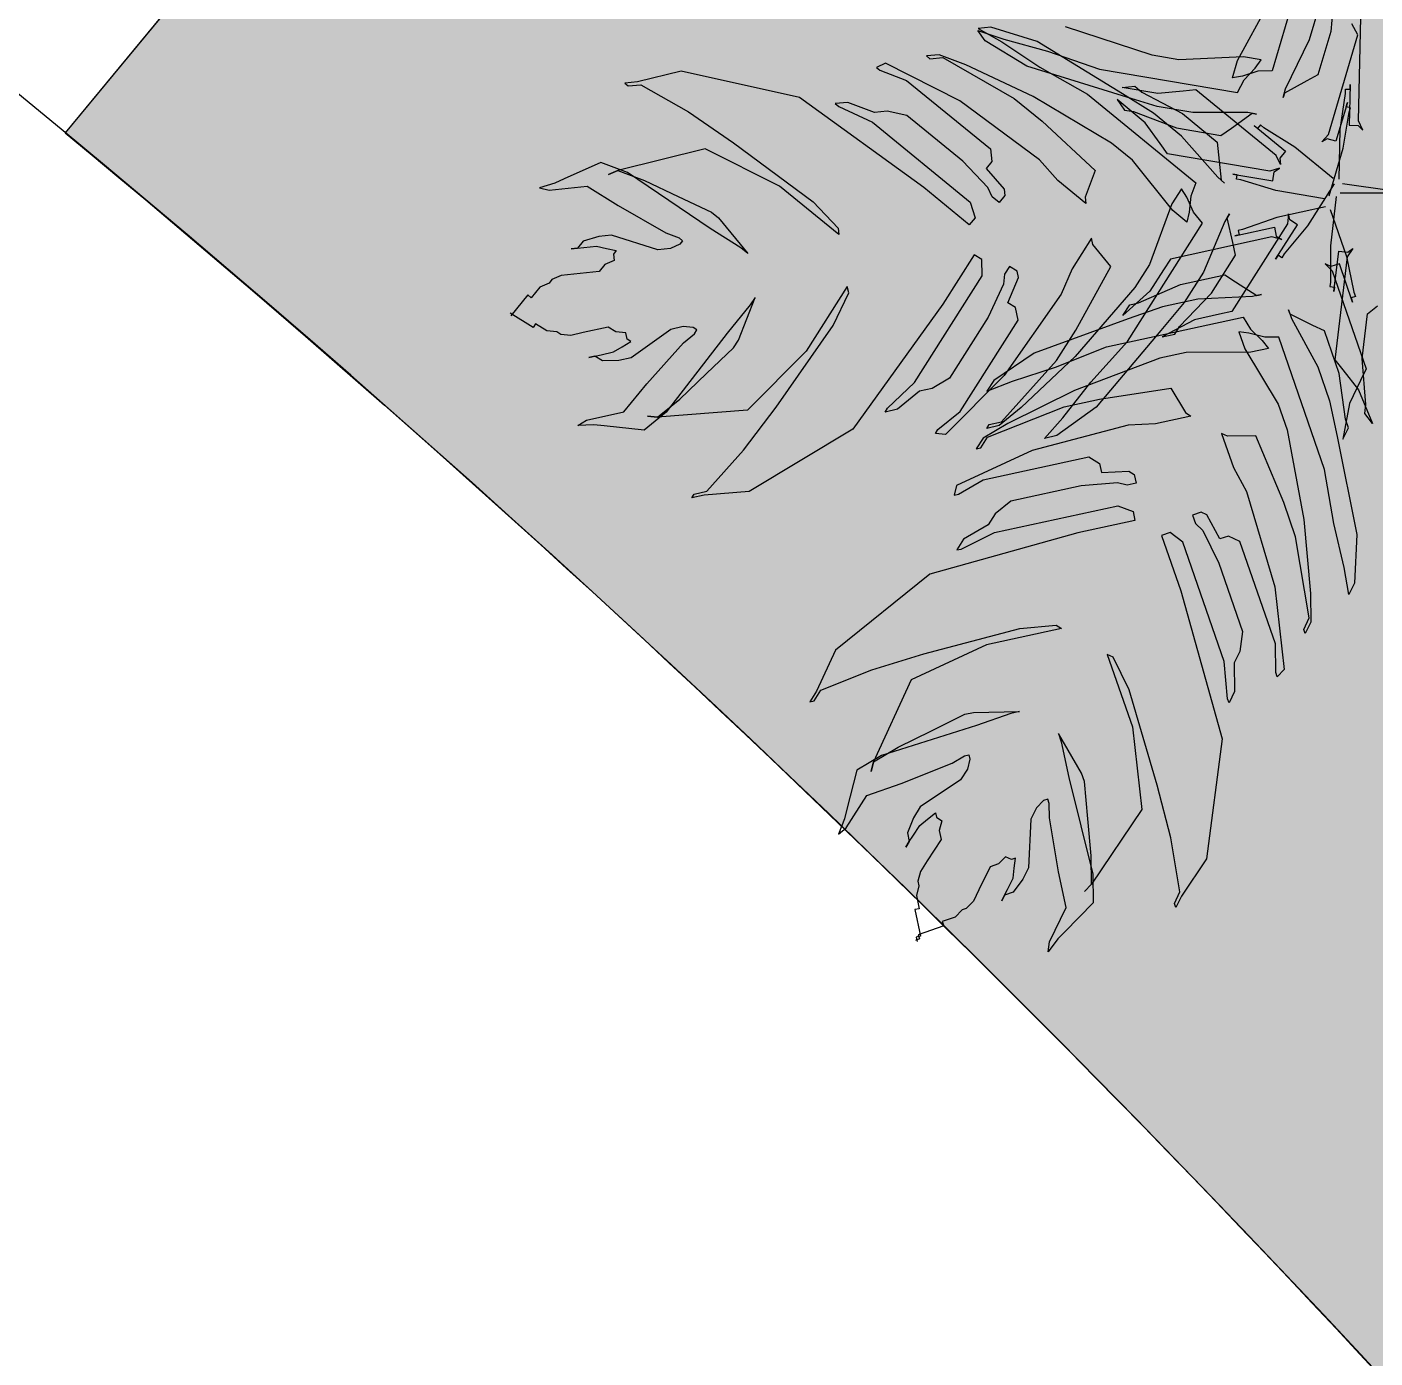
# Model space of a CAD drawing. Header units: inches. Extents: x 478327 to 492265, y -26791 to -22136.
# Drawn here: x 480985.44 to 481027.24, y -23117.82 to -23076.56 of the extents above; entities that cross this region are included whole.
import ezdxf

# ---------------------------------------------------------------- set-up
doc = ezdxf.new("R2010")
doc.units = ezdxf.units.IN
doc.header["$MEASUREMENT"] = 0
doc.layers.add('ARBOLES', color=7, linetype='Continuous')
doc.layers.add('Grass', color=90, linetype='Continuous')

# ---------------------------------------------------------------- blocks, each defined once
blk = doc.blocks.new('ARB-P17')
at = {"layer": 'ARBOLES'}
for p, q in [((0.002369282491969216, 0.501327395995645), (-0.07543240371290949, 0.2371903983473089)), ((0.04786342273180821, 0.4045889595058725), (0.03978654735450959, 0.3143701387027704)), ((-0.1435140434473396, 0.2572438797531333), (-0.08284715831342737, 0.3690114668086153)), ((-0.001783524986933571, 0.298835198361985), (0.01829433812187631, 0.3669996140632463)), ((-0.6292641420000677, 0.3232307628606748), (-0.6542462946129604, 0.3207171734143799)), ((-0.6542462946129604, 0.3207171734143799), (-0.6073476212342825, 0.2938922146206835)), ((-0.5380109959795334, 0.2945599476392715), (-0.6292641420000677, 0.3232307628606748)), ((-0.3117361074869791, 0.267727235352254), (-0.4824622664789615, 0.3235870063113566)), ((0.09335756297184616, 0.3078505230161284), (0.0813566196957538, 0.3299050790435842)), ((0.09434288731978313, 0.1384307496850568), (0.09910101249371905, 0.3426724028134345)), ((-0.6547837156180378, 0.3167330747180301), (-0.6037136499011524, 0.2991003674201522)), ((-0.6402254101442679, 0.2962762464492528), (-0.6547837156180378, 0.3167330747180301)), ((-0.5585599680229336, 0.2464775731011173), (-0.6402254101442679, 0.2962762464492528)), ((-0.6073476212342825, 0.2938922146206835), (-0.5329230164695389, 0.2446019723932693)), ((-0.6037136499011524, 0.2991003674201522), (-0.5176110399621621, 0.2755442570683613)), ((-0.3697892882435667, 0.1916199867906982), (-0.5380109959795334, 0.2945599476392715)), ((-0.04892070647568403, 0.2016021023750625), (-0.001783524986933571, 0.298835198361985)), ((0.03978654735450959, 0.3143701387027704), (0.01468924069607169, 0.2291646945390369)), ((0.03563373987560681, 0.1118779410691388), (0.09335756297184616, 0.3078505230161284)), ((-0.7309860682866542, 0.2688344827581091), (-0.7559682208997174, 0.2663208933118142)), ((-0.7559682208997174, 0.2663208933118142), (-0.7490866161600138, 0.2607044729703318)), ((-0.6784779842876674, 0.248882788770743), (-0.7309860682866542, 0.2688344827581091)), ((-0.5176110399621621, 0.2755442570683613), (-0.4154712039575372, 0.2402789827044671)), ((-0.259186980884067, 0.2588420783099821), (-0.3117361074869791, 0.267727235352254)), ((-0.8365239111812457, 0.2519068296469129), (-0.8546244590546337, 0.2437768198590504)), ((-0.8546244590546337, 0.2437768198590504), (-0.8477429762082237, 0.2381604990005712)), ((-0.6902186023179979, 0.1783053175551004), (-0.8365239111812457, 0.2519068296469129)), ((-0.7490866161600138, 0.2607044729703318), (-0.7241045854402159, 0.2632181618997436)), ((-0.7241045854402159, 0.2632181618997436), (-0.5834088090903435, 0.1827434844848312)), ((-0.545935763010533, 0.1865140178789773), (-0.6784779842876674, 0.248882788770743)), ((-0.3703175369197993, 0.1876561006150155), (-0.5585599680229336, 0.2464775731011173)), ((-0.5329230164695389, 0.2446019723932693), (-0.4391259697828786, 0.1909521848087081)), ((-0.4154712039575372, 0.2402789827044671), (-0.1439679002917273, 0.1943724254217614)), ((-0.1321354280435685, 0.2643527396959371), (-0.259186980884067, 0.2588420783099821)), ((-0.1535529305463683, 0.2231618228283025), (-0.1435140434473396, 0.2572438797531333)), ((-0.09710288382143516, 0.2584293366419388), (-0.1321354280435685, 0.2643527396959371)), ((-0.1307725964183817, 0.2191341376545494), (-0.108819141649235, 0.2424150868942547)), ((-0.108819141649235, 0.2424150868942547), (-0.09710288382143516, 0.2584293366419388)), ((-1.324946323127534, 0.2153803154962475), (-1.349928353847361, 0.2128666265668073)), ((-1.349928353847361, 0.2128666265668073), (-1.343046871000723, 0.2072503057083565)), ((-1.238781100332432, 0.2366675444843622), (-1.324946323127534, 0.2153803154962475)), ((-1.238781044048096, 0.236667613447679), (-1.238781100332432, 0.2366675444843622)), ((-1.006310512389746, 0.184353330344095), (-1.238781044048096, 0.236667613447679)), ((-0.8477429762082237, 0.2381604990005712), (-0.7952348922092369, 0.2182088050131199)), ((-0.7952348922092369, 0.2182088050131199), (-0.6300786944275103, 0.08341660699505837)), ((-0.1340227774908271, 0.2266689604201417), (-0.1535529305463683, 0.2231618228283025)), ((-0.1439679002917273, 0.1943724254217614), (-0.1307725964183817, 0.2191341376545494)), ((-0.1034726870199449, 0.2361899239237175), (-0.1340227774908271, 0.2266689604201417)), ((-0.07543240371290949, 0.2371903983473089), (-0.1034726870199449, 0.2361899239237175)), ((-0.007350678589631343, 0.2171368917900622), (-0.05143042825028487, 0.1930815881438264)), ((0.01468924069607169, 0.2291646945390369), (-0.007350678589631343, 0.2171368917900622)), ((-1.343046871000723, 0.2072503057083565), (-1.318064840280925, 0.2097639946377683)), ((-1.318064840280925, 0.2097639946377683), (-1.22426773730993, 0.1561142760166376)), ((-0.3914770209678409, 0.09480669874724866), (-0.545935763010533, 0.1865140178789773)), ((-0.4391259697828786, 0.1909521848087081), (-0.2257991482892407, 0.01684554181528597)), ((-0.3710612385768002, 0.2041094729722772), (-0.346079085963737, 0.2066230624185721)), ((-0.3004524848111885, 0.1922876892895715), (-0.3710612385768002, 0.2041094729722772)), ((-0.3017311990917335, 0.1670616917902237), (-0.3703175369197993, 0.1876561006150155)), ((-0.3091276491718702, 0.1535623862801856), (-0.3697892882435667, 0.1916199867906982)), ((-0.346079085963737, 0.2066230624185721), (-0.3323161202706899, 0.1953904207017558)), ((-0.3323161202706899, 0.1953904207017558), (-0.2522819829925425, 0.1529733437974414)), ((-0.2504884233715643, 0.1973150671485087), (-0.3004524848111885, 0.1922876892895715)), ((-0.2255062707586717, 0.1998286565947751), (-0.2504884233715643, 0.1973150671485087)), ((-0.06723155582335494, 0.07065277943519277), (-0.2255062707586717, 0.1998286565947751)), ((-0.05394019448047515, 0.1845609229868614), (-0.04892070647568403, 0.2016021023750625)), ((-0.05143042825028487, 0.1930815881438264), (-0.05394019448047515, 0.1845609229868614)), ((0.05845200972774478, 0.1214971689136632), (0.06897631528482862, 0.1923311607822313)), ((0.06897631528482862, 0.1923311607822313), (0.06918318949570335, 0.2012111984630564)), ((0.06918318949570335, 0.2012111984630564), (0.07805249403628522, 0.2010045742971442)), ((0.07825936824715995, 0.2098846119779693), (0.07639749301978327, 0.1299639582627776)), ((0.07805249403628522, 0.2010045742971442), (0.07825936824715995, 0.2098846119779693)), ((-0.7611201773298433, 0.007144055421804296), (-1.006310512389746, 0.184353330344095)), ((-0.9107197279043078, 0.1750452355908863), (-0.9357018805173709, 0.1725316461446198)), ((-0.9357018805173709, 0.1725316461446198), (-0.9288202757776673, 0.1669152258030238)), ((-0.9288202757776673, 0.1669152258030238), (-0.8625492260856616, 0.1357308900986709)), ((-0.8582117001898553, 0.1550934726401181), (-0.9107197279043078, 0.1750452355908863)), ((-0.5332159596090094, 0.06161902606029912), (-0.6902186023179979, 0.1783053175551004)), ((-0.5834088090903435, 0.1827434844848312), (-0.5283568244250887, 0.1378128181343072)), ((-0.3251637147471342, 0.1350331922949124), (-0.3805547338613451, 0.1803894011229659)), ((-0.3805547338613451, 0.1803894011229659), (-0.3659964283875752, 0.1599325728541601)), ((-0.3659964283875752, 0.1599325728541601), (-0.3484801562765938, 0.1569708713271609)), ((-0.23166580037784, 0.1552148332210663), (-0.3017311990917335, 0.1670616917902237)), ((0.07273194887611112, 0.1750290052824823), (0.05014436399267197, 0.0983440753499849)), ((0.0702222271012829, 0.1665084910513315), (0.07273194887611112, 0.1750290052824823)), ((0.07873244274185254, 0.1640018027316614), (0.0702222271012829, 0.1665084910513315)), ((0.07622272096705274, 0.1554812885003969), (0.07873244274185254, 0.1640018027316614)), ((-1.22426773730993, 0.1561142760166376), (-1.136080044959044, 0.09559129258917663)), ((-0.8625492260856616, 0.1357308900986709), (-0.6698669750247461, -0.02152669083625369)), ((-0.8332295475767921, 0.1576070620862993), (-0.8582117001898553, 0.1550934726401181)), ((-0.794484551163947, 0.1488881092988947), (-0.8332295475767921, 0.1576070620862993)), ((-0.684380338047248, 0.05902657763144248), (-0.794484551163947, 0.1488881092988947)), ((-0.5283568244250887, 0.1378128181343072), (-0.4238621438219923, 0.04107812114364151)), ((-0.3484801562765938, 0.1569708713271609), (-0.2638566072234312, 0.1246672107198776)), ((-0.2960474140692213, 0.09411958821866051), (-0.3251637147471342, 0.1350331922949124)), ((-0.2540755426135206, 0.1086316204463742), (-0.3091276491718702, 0.1535623862801856)), ((-0.2522819829925425, 0.1529733437974414), (-0.1834669107413447, 0.09680993624687062)), ((-0.1236097356693051, 0.1549396721089806), (-0.23166580037784, 0.1552148332210663)), ((-0.1558003873803671, 0.1243920233772258), (-0.1148515996138144, 0.1534588213455379)), ((-0.106093308423425, 0.1519779443514153), (-0.1236097356693051, 0.1549396721089806)), ((-0.1148515996138144, 0.1534588213455379), (-0.106093308423425, 0.1519779443514153)), ((0.06465507349858512, 0.08481018447949396), (0.07622272096705274, 0.1554812885003969)), ((0.1027984434382461, 0.1204640501576364), (0.09434288731978313, 0.1384307496850568)), ((-0.2638566072234312, 0.1246672107198776), (-0.1762749363983573, 0.1098586506236643)), ((-0.1827165696962538, 0.02748924053264545), (-0.2540755426135206, 0.1086316204463742)), ((-0.1762749363983573, 0.1098586506236643), (-0.1558003873803671, 0.1243920233772258)), ((-0.1110646536392892, 0.1293298069518301), (-0.04913106423433078, 0.07878272025973843)), ((-0.1041831707926803, 0.1237134860933509), (-0.1110646536392892, 0.1293298069518301)), ((-0.09857363827927657, 0.1305866514165643), (-0.1041831707926803, 0.1237134860933509)), ((-0.09169215543286668, 0.1249703305581136), (-0.09857363827927657, 0.1305866514165643)), ((-0.03103051636114174, 0.08691273004760092), (-0.09169215543286668, 0.1249703305581136)), ((0.02210408068563652, 0.09734360092630821), (0.03563373987560681, 0.1118779410691388)), ((0.05617638607847653, 0.02381643983693493), (0.05845200972774478, 0.1214971689136632)), ((0.07639749301978327, 0.1299639582627776), (0.09413601310873787, 0.1295507120042316)), ((0.09413601310873787, 0.1295507120042316), (0.1027984434382461, 0.1204640501576364)), ((-1.191653760805139, 0.08369084889034184), (-1.363984262679679, 0.04111632195068182)), ((-1.045348451941891, 0.0100893367985293), (-1.191653760805139, 0.08369084889034184)), ((-1.136080044959044, 0.09559129258917663), (-0.9790772803567903, -0.02109509838885515)), ((-0.6300786944275103, 0.08341660699505837), (-0.6275346718679486, 0.05843753514878358)), ((-0.3501878801023395, 0.06110857463042407), (-0.3914770209678409, 0.09480669874724866)), ((-0.2814891085954514, 0.07366275994988314), (-0.2960474140692213, 0.09411958821866051)), ((-0.1834669107413447, 0.09680993624687062), (-0.180922888181982, 0.07183086440051056)), ((0.04466603873666486, 0.02513300163849408), (-0.03103051636114174, 0.08691273004760092)), ((0.03312401810080701, 0.1033574268378743), (0.02210408068563652, 0.09734360092630821)), ((0.05014436399267197, 0.0983440753499849), (0.03312401810080701, 0.1033574268378743)), ((0.03704804506554638, -0.008915773915532554), (0.06465507349858512, 0.08481018447949396)), ((-1.397119848472244, 0.05670853954441668), (-1.469522105574299, 0.02418866883937199)), ((-1.344611764473257, 0.03675684555696535), (-1.397119848472244, 0.05670853954441668)), ((-0.6349378858957664, 0.007222745957733422), (-0.684380338047248, 0.05902657763144248)), ((-0.6275346718679486, 0.05843753514878358), (-0.6387537368948983, 0.04469120450247033)), ((-0.4975363512571107, 0.02104773662017578), (-0.5332159596090094, 0.06161902606029912)), ((-0.2706753521121357, -0.03813971180653652), (-0.3501878801023395, 0.06110857463042407)), ((-0.08005120364376239, 0.03960306123636315), (-0.2814891085954514, 0.07366275994988314)), ((-0.180922888181982, 0.07183086440051056), (-0.1758350868496166, 0.02187291967419469)), ((-0.05907812264371159, 0.05254697239516304), (-0.06723155582335494, 0.07065277943519277)), ((-0.04913106423433078, 0.07878272025973843), (-0.0603500729767461, 0.06503645857671358)), ((-0.0603500729767461, 0.06503645857671358), (-0.05907812264371159, 0.05254697239516304)), ((-1.363984262679679, 0.04111632195068182), (-1.382084932446361, 0.03298641164593619)), ((-1.382084932446361, 0.03298641164593619), (-1.363984262679679, 0.04111632195068182)), ((-1.363984262679679, 0.04111632195068182), (-1.311476178680721, 0.02116462796323049)), ((-1.181999467357628, -0.07305638009793824), (-1.344611764473257, 0.03675684555696535)), ((-0.6387537368948983, 0.04469120450247033), (-0.603074250436066, 0.004120014545549111)), ((-0.4238621438219923, 0.04107812114364151), (-0.4437563169250893, -0.01139344354874083)), ((-0.168953482109913, 0.01625649933262707), (-0.1827165696962538, 0.02748924053264545)), ((-0.1530747092894558, 0.0339549070649241), (-0.07425117451987262, 0.02062719773218191)), ((-0.1443165732339651, 0.03247405630136768), (-0.1530747092894558, 0.0339549070649241)), ((-0.1457956341200486, 0.02372650604587534), (-0.1443165732339651, 0.03247405630136768)), ((-0.06105587064652695, 0.04538890996497003), (-0.08005120364376239, 0.03960306123636315)), ((-0.07425117451987262, 0.02062719773218191), (-0.0712930675882717, 0.03812221047292041)), ((-0.0712930675882717, 0.03812221047292041), (-0.06105587064652695, 0.04538890996497003)), ((-1.487622653447687, 0.01605865905150949), (-1.518214338574154, 0.006671904282114838)), ((-1.518214338574154, 0.006671904282114838), (-1.498841718474438, 0.002312328405281505)), ((-1.498841718474438, 0.002312328405281505), (-1.423895504421949, 0.009853295710399834)), ((-1.469522105574299, 0.02418866883937199), (-1.487622653447687, 0.01605865905150949)), ((-1.423895504421949, 0.009853295710399834), (-1.363233921634588, -0.02820437376354334)), ((-1.311476178680721, 0.02116462796323049), (-1.24520500709562, -0.01001980722418239)), ((-0.928362877872047, -0.0853884162441716), (-1.045348451941891, 0.0100893367985293)), ((-0.6716605346457243, -0.06586841418723566), (-0.7611201773298433, 0.007144055421804296)), ((-0.6267843308228294, -0.01088316056544159), (-0.6349378858957664, 0.007222745957733422)), ((-0.603074250436066, 0.004120014545549111), (-0.6018023001030315, -0.008369471636029857)), ((-0.4424843665920548, -0.0238829297303198), (-0.4975363512571107, 0.02104773662017578)), ((-0.2537776743846223, 0.005102276275295026), (-0.2728176853395894, -0.02489512096599356)), ((-0.2435571071573861, -0.01190557185475427), (-0.2537776743846223, 0.005102276275295026)), ((-0.2257991482892407, 0.01684554181528597), (-0.2357462066986216, -0.009390206049204153)), ((-0.1758350868496166, 0.02187291967419469), (-0.168953482109913, 0.01625649933262707)), ((-0.1370374980643589, 0.02224565528231892), (-0.1457956341200486, 0.02372650604587534)), ((-0.06845116023652054, 0.001651246457527122), (-0.1370374980643589, 0.02224565528231892)), ((0.02788864664424295, -0.01463816440212895), (-0.06845116023652054, 0.001651246457527122)), ((0.04639054412564292, 0.01447155645104203), (-0.00596965463057586, -0.06802155163791213)), ((0.06315564967960086, 0.01557446119650763), (0.1598760825174566, 0.001723065323488981)), ((-1.24520500709562, -0.01001980722418239), (-1.178933957403586, -0.04120414292844998)), ((-0.9790772803567903, -0.02109509838885515), (-0.9296348282051098, -0.07289893006259263)), ((-0.6698669750247461, -0.02152669083625369), (-0.6604414696189735, -0.05212208354100767)), ((-0.6130213651299812, -0.02211580228225785), (-0.6267843308228294, -0.01088316056544159)), ((-0.6018023001030315, -0.008369471636029857), (-0.6130213651299812, -0.02211580228225785)), ((-0.4437563169250893, -0.01139344354874083), (-0.4424843665920548, -0.0238829297303198)), ((-0.2728176853395894, -0.02489512096599356), (-0.3169871216778688, -0.1441491580532386)), ((-0.230606257685821, -0.04116701870506745), (-0.2435571071573861, -0.01190557185475427)), ((-0.2357462066986216, -0.009390206049204153), (-0.2388118385458995, -0.04124234373549029)), ((0.05069411914340094, -0.01005463514110261), (0.03909912137797278, -0.1070714343192947)), ((0.05877131347781983, -0.002885307138569715), (0.1564785460450366, -0.002885307138569715)), ((-1.363233921634588, -0.02820437376354334), (-1.269436818663394, -0.081854092384674)), ((-1.178933957403586, -0.04120414292844998), (-1.165170869817473, -0.05243688412849678)), ((-1.165170869817473, -0.05243688412849678), (-1.107574862593054, -0.1223466223253808)), ((-0.6604414696189735, -0.05212208354100767), (-0.6716605346457243, -0.06586841418723566)), ((-0.2431494207262403, -0.06060499524028273), (-0.2706753521121357, -0.03813971180653652)), ((-0.2388118385458995, -0.04124234373549029), (-0.2431494207262403, -0.06060499524028273)), ((-0.2128954806306638, -0.06292906854233138), (-0.230606257685821, -0.04116701870506745)), ((-0.1591342426899018, -0.04444918679249099), (-0.1686543324823617, -0.05944801825080503)), ((-0.1638943297437265, -0.05194866894046868), (-0.1591342426899018, -0.04444918679249099)), ((-0.1529732007665245, -0.1009630638214105), (-0.1638943297437265, -0.05194866894046868)), ((-0.06611647052295666, -0.05146535590503731), (-0.1336692542002424, -0.07523165197619619)), ((0.02936016163602062, -0.03070683939864693), (-0.06611647052295666, -0.05146535590503731)), ((-0.04342100439046703, -0.04425035229124319), (-0.04545072488480173, -0.06400330032184343)), ((-0.04069072214613811, -0.05650395101153548), (-0.04342100439046703, -0.04425035229124319)), ((0.03877612708546962, -0.03599644495838561), (0.07071824725051101, -0.1283349756772907)), ((-1.121337950179168, -0.111113881125334), (-1.181999467357628, -0.07305638009793824)), ((-0.9296348282051098, -0.07289893006259263), (-0.928362877872047, -0.0853884162441716)), ((-0.3604561557367845, -0.2954098270261909), (-0.2128954806306638, -0.06292906854233138)), ((-0.1686543324823617, -0.05944801825080503), (-0.2107939640113159, -0.1589489744698938)), ((-0.04545072488480173, -0.06400330032184343), (-0.1549312094508366, -0.2364889986477294)), ((-0.1491437351137108, -0.08767509047382305), (-0.0710264347127918, -0.07069083754055328)), ((-0.1336692542002424, -0.07523165197619619), (-0.1423489200792858, -0.0771187837627565)), ((-0.1423489200792858, -0.0771187837627565), (-0.1404640692346675, -0.08578795868726274)), ((-0.0710264347127918, -0.07069083754055328), (-0.06725675193547431, -0.08802910040557776)), ((-0.06855042061403083, -0.133506811596817), (-0.02571022733530981, -0.06601240212850712)), ((-0.00596965463057586, -0.06802155163791213), (-0.05154013015359737, -0.123262362386015)), ((-0.02571022733530981, -0.06601240212850712), (-0.04069072214613811, -0.05650395101153548)), ((-1.431820327737512, -0.09819270301321124), (-1.443039392764291, -0.1119390336595529)), ((-1.401228642611045, -0.0888059482438166), (-1.431820327737512, -0.09819270301321124)), ((-1.376246611891247, -0.08629225931429119), (-1.401228642611045, -0.0888059482438166)), ((-1.28499340958615, -0.1149630055723776), (-1.376246611891247, -0.08629225931429119)), ((-1.269436818663394, -0.081854092384674), (-1.243182715717268, -0.0918299891199581)), ((-1.241910765384233, -0.1043194753015371), (-1.260011313257593, -0.112449485089428)), ((-1.243182715717268, -0.0918299891199581), (-1.236301232870829, -0.09744630997843728)), ((-1.236301232870829, -0.09744630997843728), (-1.241910765384233, -0.1043194753015371)), ((-0.4313711260775221, -0.09258854547596229), (-0.4694512323024185, -0.1525834727962945)), ((-0.4286408438332217, -0.1048421441962262), (-0.4313711260775221, -0.09258854547596229)), ((-0.3932192145678641, -0.1483662915733817), (-0.4286408438332217, -0.1048421441962262)), ((-0.07593641781451765, -0.08991623219210965), (-0.2755695017563085, -0.1333204304185074)), ((-0.1475127205928857, -0.1254703940995228), (-0.1529732007665245, -0.1009630638214105)), ((-0.1404640692346675, -0.08578795868726274), (-0.1491437351137108, -0.08767509047382305)), ((-0.05669223521184107, -0.0948111435436374), (-0.07593641781451765, -0.08991623219210965)), ((-0.06725675193547431, -0.08802910040557776), (-0.05669223521184107, -0.0948111435436374)), ((-1.443039392764291, -0.1119390336595529), (-1.455530408124076, -0.1131958781243156)), ((-1.455530408124076, -0.1131958781243156), (-1.443039392764291, -0.1119390336595529)), ((-1.443039392764291, -0.1119390336595529), (-1.430548255511184, -0.1106822886780208)), ((-1.430548255511184, -0.1106822886780208), (-1.405566224791386, -0.1081685997484953)), ((-1.405566224791386, -0.1081685997484953), (-1.386193604691698, -0.1125281756253287)), ((-1.386193604691698, -0.1125281756253287), (-1.366821106485276, -0.1168876520191304)), ((-1.366821106485276, -0.1168876520191304), (-1.37243063899885, -0.1237608173422586)), ((-1.37243063899885, -0.1237608173422586), (-1.371158688665616, -0.1362503035238376)), ((-1.260011313257593, -0.112449485089428), (-1.28499340958615, -0.1149630055723776)), ((-1.107574862593054, -0.1223466223253808), (-1.121337950179168, -0.111113881125334)), ((-0.6620970500864019, -0.1249929417696478), (-0.7239773386350521, -0.2224848813170013)), ((-0.6471164801203031, -0.134501440589446), (-0.6620970500864019, -0.1249929417696478)), ((-0.1951129166102419, -0.2004641528781406), (-0.1475127205928857, -0.1254703940995228)), ((-0.06379041787536721, -0.1260074622864806), (-0.06855042061403083, -0.133506811596817)), ((-0.05630013289223257, -0.1307617116963513), (-0.06379041787536721, -0.1260074622864806)), ((-0.05154013015359737, -0.123262362386015), (-0.05630013289223257, -0.1307617116963513)), ((0.03909912137797278, -0.1070714343192947), (0.0394754059700233, -0.1786820049175333)), ((0.04617625177161244, -0.1973741793958084), (0.05566307491474731, -0.1179967414409759)), ((0.07222694006418351, -0.1289220379989047), (0.04798283855083696, -0.3317754731919251)), ((0.05566307491474731, -0.1179967414409759), (0.07328102737531594, -0.1201023573872249)), ((0.07071824725051101, -0.1283349756772907), (0.08556466944571639, -0.1983906618097819)), ((0.08314413511030239, -0.1123354900305458), (0.07222694006418351, -0.1289220379989047)), ((0.07328102737531594, -0.1201023573872249), (0.08314413511030239, -0.1123354900305458)), ((-1.400478301565755, -0.1581266439580418), (-1.450442428614281, -0.1631538533704031)), ((-1.389259236538976, -0.1443803133117001), (-1.400478301565755, -0.1581266439580418)), ((-1.371158688665616, -0.1362503035238376), (-1.389259236538976, -0.1443803133117001)), ((-0.6464160026855268, -0.1665081201778094), (-0.6471164801203031, -0.134501440589446)), ((-0.5926548399000069, -0.1480281907253129), (-0.6021748453774762, -0.1630268893459856)), ((-0.5776742699339081, -0.1575366895450543), (-0.5926548399000069, -0.1480281907253129)), ((-0.5749439876896076, -0.1697902882652329), (-0.5776742699339081, -0.1575366895450543)), ((-0.4694512323024185, -0.1525834727962945), (-0.4905211323818718, -0.2023340837434943)), ((-0.4618893106646737, -0.2731106612992278), (-0.3932192145678641, -0.1483662915733817)), ((-0.3169871216778688, -0.1441491580532386), (-0.3455473067402863, -0.1891455195905962)), ((-0.2891592855699798, -0.1544330772678109), (-0.3163385457076799, -0.1966583041121055)), ((-0.2755695017563085, -0.1333204304185074), (-0.2891592855699798, -0.1544330772678109)), ((-0.2107939640113159, -0.1589489744698938), (-0.2488741545512028, -0.2189440346278957)), ((0.02879713783462989, -0.1428364963749686), (0.04298901605054084, -0.1567249561126403)), ((0.0400851962966442, -0.148330571263898), (0.02879713783462989, -0.1428364963749686)), ((0.0568535895880018, -0.1425299804454028), (0.0400851962966442, -0.148330571263898)), ((0.04298901605054084, -0.1567249561126403), (0.1097771275706236, -0.3497965510907761)), ((0.08298807024522148, -0.2180797414669086), (0.0568535895880018, -0.1425299804454028)), ((-1.499134661613937, -0.1806706179276887), (-1.517235209487324, -0.1888006277155511)), ((-1.493525129100561, -0.1737974526045605), (-1.499134661613937, -0.1806706179276887)), ((-1.475424459334079, -0.1656675422998148), (-1.493525129100561, -0.1737974526045605)), ((-1.450442428614281, -0.1631538533704031), (-1.475424459334079, -0.1656675422998148)), ((-0.7796965852601545, -0.3764906978931322), (-0.6464160026855268, -0.1665081201778094)), ((-0.6042046501870004, -0.1827799702141419), (-0.6347944714287621, -0.2475291469444301)), ((-0.6021748453774762, -0.1630268893459856), (-0.6042046501870004, -0.1827799702141419)), ((-0.5960138034540705, -0.2195407663748767), (-0.5749439876896076, -0.1697902882652329)), ((-0.3386079954003662, -0.2196580827479693), (-0.2555807308096405, -0.1834483481790983)), ((-0.2555807308096405, -0.1834483481790983), (-0.1687837645296781, -0.1645769634593535)), ((-0.1687837645296781, -0.1645769634593535), (-0.1476545773373914, -0.1781410163081603)), ((-0.1476545773373914, -0.1781410163081603), (-0.105396510443029, -0.2052691888600577)), ((0.0394754059700233, -0.1786820049175333), (0.03842131865889087, -0.1875016855291278)), ((-1.540945289874088, -0.2038038028266555), (-1.574602484954568, -0.2450427947655385)), ((-1.53406380702765, -0.209420123685021), (-1.540945289874088, -0.2038038028266555)), ((-1.517235209487324, -0.1888006277155511), (-1.53406380702765, -0.209420123685021)), ((-1.12620746853824, -0.2933211224326442), (-1.093587842486983, -0.2088188648341998)), ((-1.093587842486983, -0.2088188648341998), (-1.103107932279443, -0.2238176962925138)), ((-0.9118631536802012, -0.187395000979933), (-0.9927834531838187, -0.3148843377685751)), ((-0.9397226926778615, -0.2643977764303997), (-0.9091328714359007, -0.1996485997001969)), ((-0.9091328714359007, -0.1996485997001969), (-0.9118631536802012, -0.187395000979933)), ((-0.4905211323818718, -0.2023340837434943), (-0.6027318148772167, -0.362566050511532)), ((-0.3455473067402863, -0.1891455195905962), (-0.4632185537242321, -0.3248702889182766)), ((-0.3163385457076799, -0.1966583041121055), (-0.3695571109720959, -0.2445449931702796)), ((-0.2576936825936968, -0.2659494128370739), (-0.1951129166102419, -0.2004641528781406)), ((-0.1140761763218734, -0.2071563206465896), (-0.2220021760491022, -0.2124636190903857)), ((-0.0967166908189938, -0.203382023646327), (-0.1140761763218734, -0.2071563206465896)), ((-0.105396510443029, -0.2052691888600577), (-0.0967166908189938, -0.203382023646327)), ((0.03842131865889087, -0.1875016855291278), (0.04723033908274488, -0.1885544987841285)), ((0.04723033908274488, -0.1885544987841285), (0.04617625177161244, -0.1973741793958084)), ((0.08846848919961303, -0.2067850466584389), (0.08008425049132484, -0.2096853566181665)), ((0.08008425049132484, -0.2096853566181665), (0.08298807024522148, -0.2180797414669086)), ((0.08556466944571639, -0.1983906618097819), (0.08846848919961303, -0.2067850466584389)), ((-1.103107932279443, -0.2238176962925138), (-1.148678323487474, -0.2790583742029753)), ((-0.7239773386350521, -0.2224848813170013), (-0.9007985919232055, -0.4679551889121001)), ((-0.5810332334880002, -0.2290492651945897), (-0.5960138034540705, -0.2195407663748767)), ((-0.5755727533143613, -0.2535565954727019), (-0.5810332334880002, -0.2290492651945897)), ((-0.3695571109720959, -0.2445449931702796), (-0.3559673271584245, -0.2234323463209762)), ((-0.2914398105711768, -0.2275607402370952), (-0.3589925942484626, -0.251327036308254)), ((-0.3559673271584245, -0.2234323463209762), (-0.3386079954003662, -0.2196580827479693)), ((-0.2488741545512028, -0.2189440346278957), (-0.2944446300740537, -0.2741848453759985)), ((-0.2220021760491022, -0.2124636190903857), (-0.2914398105711768, -0.2275607402370952)), ((-0.1549312094508366, -0.2364889986477294), (-0.1794318692093668, -0.2419793312863021)), ((-0.04310269824225088, -0.233500748564353), (-0.03729500729829738, -0.2502896669533072)), ((-0.04019882705219402, -0.2418952821046503), (-0.04310269824225088, -0.233500748564353)), ((0.1124319588596165, -0.2410755535436522), (0.1321581930009756, -0.2255416626052238)), ((-1.530539199376136, -0.2681375904583092), (-1.575480909274404, -0.2396120939990567)), ((-1.525779196637501, -0.2606382411479728), (-1.530539199376136, -0.2681375904583092)), ((-1.503308341688268, -0.2749009893776702), (-1.525779196637501, -0.2606382411479728)), ((-1.051933459488197, -0.4246298760361071), (-0.9397226926778615, -0.2643977764303997)), ((-0.6347944714287621, -0.2475291469444301), (-0.7109548525087348, -0.3675192672603771)), ((-0.6898132406190314, -0.4335416431090095), (-0.5755727533143613, -0.2535565954727019)), ((-0.3589925942484626, -0.251327036308254), (-0.5442913060323917, -0.3188515940944967)), ((-0.4016464890442251, -0.3059957350773459), (-0.1325757705805302, -0.2474944157043524)), ((-0.228433020096503, -0.2529597308881648), (-0.2917143478297533, -0.2864384440961771)), ((-0.1794318692093668, -0.2419793312863021), (-0.228433020096503, -0.2529597308881648)), ((-0.1325757705805302, -0.2474944157043524), (-0.1182415710795794, -0.2716147217073512)), ((0.004953406796232684, -0.2638715816605384), (-0.04019882705219402, -0.2418952821046503)), ((-0.03729500729829738, -0.2502896669533072), (0.01431941003701809, -0.3452219626014994)), ((0.02752957515639309, -0.2748598801301227), (0.004953406796232684, -0.2638715816605384)), ((0.1018910484055198, -0.3292726721101644), (0.1124319588596165, -0.2410755535436522)), ((-1.483567768983534, -0.2769101388870752), (-1.503308341688268, -0.2749009893776702)), ((-1.476077484000598, -0.2816643882969174), (-1.483567768983534, -0.2769101388870752)), ((-1.456336826980703, -0.2836734049687664), (-1.476077484000598, -0.2816643882969174)), ((-1.431836251537135, -0.278183205167835), (-1.456336826980703, -0.2836734049687664)), ((-1.382835091490421, -0.2672026250257034), (-1.431836251537135, -0.278183205167835)), ((-1.36785452152435, -0.2767111238454163), (-1.382835091490421, -0.2672026250257034)), ((-1.348113948819616, -0.2787202733549066), (-1.36785452152435, -0.2767111238454163)), ((-1.345383666575316, -0.2909738720750852), (-1.348113948819616, -0.2787202733549066)), ((-1.337893381592181, -0.2957281214849559), (-1.345383666575316, -0.2909738720750852)), ((-1.259631568207851, -0.2717580399342978), (-1.337192904157376, -0.3277348010734045)), ((-1.148678323487474, -0.2790583742029753), (-1.268379375280773, -0.434536224398812)), ((-1.235130983604705, -0.2662676595929838), (-1.259631568207851, -0.2717580399342978)), ((-1.215390410899801, -0.2682768091023888), (-1.235130983604705, -0.2662676595929838)), ((-1.23443050616973, -0.2982743391814324), (-1.2126601286555, -0.2805304078226527)), ((-1.207900125916836, -0.2730310585123448), (-1.215390410899801, -0.2682768091023888)), ((-1.2126601286555, -0.2805304078226527), (-1.207900125916836, -0.2730310585123448)), ((-0.4999694168895985, -0.33310558861956), (-0.4618893106646737, -0.2731106612992278)), ((-0.2944446300740537, -0.2741848453759985), (-0.4216358825354973, -0.4249083133243232)), ((-0.2917143478297533, -0.2864384440961771), (-0.2672136880711946, -0.2809481114577181)), ((-0.2672136880711946, -0.2809481114577181), (-0.2576936825936968, -0.2659494128370739)), ((-0.1211373102552784, -0.279292737449623), (-0.1408096074255809, -0.2766989725203359)), ((-0.1408096074255809, -0.2766989725203359), (-0.1291943284099943, -0.3102765119151059)), ((-0.0901769546229616, -0.2873805772678395), (-0.1211373102552784, -0.279292737449623)), ((-0.1182415710795794, -0.2716147217073512), (-0.09522768678769467, -0.2938479829078346)), ((-0.06212050286941916, -0.2870740613382452), (-0.0901769546229616, -0.2873805772678395)), ((0.02789826955381613, -0.54730103248923), (-0.06212050286941916, -0.2870740613382452)), ((0.05656787556750941, -0.3588040260003709), (0.02752957515639309, -0.2748598801301227)), ((-1.396414622271777, -0.3217073525451042), (-1.371914046828209, -0.3162171527441728)), ((-1.371914046828209, -0.3162171527441728), (-1.354903672052785, -0.3059725706957295)), ((-1.354903672052785, -0.3059725706957295), (-1.337893381592181, -0.2957281214849559)), ((-1.306531277630853, -0.3787582977609816), (-1.23443050616973, -0.2982743391814324)), ((-1.188788234521695, -0.3588063823914638), (-1.1357275583307, -0.3083199538909582)), ((-1.1357275583307, -0.3083199538909582), (-1.12620746853824, -0.2933211224326442)), ((-0.9927834531838187, -0.3148843377685751), (-1.108424979673259, -0.4308561590657404)), ((-0.5020331043051272, -0.3459796462352074), (-0.4016464890442251, -0.3059957350773459)), ((-0.4325568520422962, -0.375893833308595), (-0.3604561557367845, -0.2954098270261909)), ((-0.2446673188102863, -0.317260148636052), (-0.2967456215743027, -0.3285830062096693)), ((-0.1174969827355596, -0.3168477281164428), (-0.2446673188102863, -0.317260148636052)), ((-0.1291943284099943, -0.3102765119151059), (-0.06338798142260771, -0.4190974159926384)), ((-0.08277831921944312, -0.3092992009703437), (-0.1174969827355596, -0.3168477281164428)), ((-0.09522768678769467, -0.2938479829078346), (-0.08277831921944312, -0.3092992009703437)), ((-1.420915282030307, -0.3271976851835916), (-1.408664994308538, -0.3244525852832112)), ((-1.408664994308538, -0.3244525852832112), (-1.420915282030307, -0.3271976851835916)), ((-1.408664994308538, -0.3244525852832112), (-1.396414622271777, -0.3217073525451042)), ((-1.393684424342439, -0.3339610841029241), (-1.408664994308538, -0.3244525852832112)), ((-1.361693479600945, -0.3332250008743074), (-1.393684424342439, -0.3339610841029241)), ((-1.337192904157376, -0.3277348010734045), (-1.361693479600945, -0.3332250008743074)), ((-0.5442913060323917, -0.3188515940944967), (-0.6235488878460274, -0.3723995915283069)), ((-0.608120658396075, -0.4538316593265961), (-0.4999694168895985, -0.33310558861956)), ((-0.4632185537242321, -0.3248702889182766), (-0.5693399904212129, -0.4258432787569574)), ((-0.2967456215743027, -0.3285830062096693), (-0.4646850016001735, -0.3923333004227061)), ((0.04798283855083696, -0.3317754731919251), (0.06349268610512127, -0.3515206171502427)), ((0.1089681787989605, -0.4195754171866781), (0.1018910484055198, -0.3292726721101644)), ((-1.241848995027681, -0.4092929437297243), (-1.188788234521695, -0.3588063823914638)), ((-0.7109548525087348, -0.3675192672603771), (-0.7449754334297722, -0.3880081656818674)), ((-0.6027318148772167, -0.362566050511532), (-0.7183733413666573, -0.4785378718086122)), ((-0.5869452197404712, -0.3735202058795721), (-0.5020331043051272, -0.3459796462352074)), ((0.01431941003701809, -0.3452219626014994), (0.03755007094034113, -0.4123773387743767)), ((0.06883769856221988, -0.4485487917900173), (0.05656787556750941, -0.3588040260003709)), ((0.06349268610512127, -0.3515206171502427), (0.09451241855603597, -0.391010592616766)), ((0.1097771275706236, -0.3497965510907761), (0.09881634109800073, -0.3723860893991571)), ((-1.352101677998462, -0.4339991562118541), (-1.306531277630853, -0.3787582977609816)), ((-0.8327572614511212, -0.4269771263936661), (-0.7796965852601545, -0.3764906978931322)), ((-0.7694760931883309, -0.3934984983204401), (-0.8130166887463872, -0.4289862759031564)), ((-0.7449754334297722, -0.3880081656818674), (-0.7694760931883309, -0.3934984983204401)), ((-0.6235488878460274, -0.3723995915283069), (-0.6371386716596703, -0.3935122383776104)), ((-0.6371386716596703, -0.3935122383776104), (-0.5869452197404712, -0.3735202058795721)), ((-0.4646850016001735, -0.3923333004227061), (-0.5960207135207156, -0.457204208987008)), ((-0.487647333042787, -0.4461333426773706), (-0.4325568520422962, -0.375893833308595)), ((-0.4156319659263659, -0.4089051328363666), (-0.2748718460379962, -0.3873800654675392)), ((-0.2748718460379962, -0.3873800654675392), (-0.2462034281241756, -0.4356207644575818)), ((0.09881634109800073, -0.3723860893991571), (0.07689466528097455, -0.4175648686328657)), ((0.09451241855603597, -0.391010592616766), (0.1223698517309799, -0.4569599223682417)), ((-1.285389665741377, -0.444780673609614), (-1.241848995027681, -0.4092929437297243)), ((-1.116544030280977, -0.5098682168632536), (-1.051933459488197, -0.4246298760361071)), ((-0.6356494949714602, -0.483978251195964), (-0.4850694467034486, -0.4240022205559342)), ((-0.4850694467034486, -0.4240022205559342), (-0.4156319659263659, -0.4089051328363666)), ((-0.06338798142260771, -0.4190974159926384), (-0.04596496002707795, -0.4694640224680028)), ((0.03755007094034113, -0.4123773387743767), (0.05239649313537597, -0.482433024906868)), ((0.07689466528097455, -0.4175648686328657), (0.06368455159756081, -0.4879270997957974)), ((0.1068600041766956, -0.4372147784100093), (0.1089681787989605, -0.4195754171866781)), ((-1.442613863419552, -0.4607144705006191), (-1.425603488643958, -0.4504698884521758)), ((-1.425603488643958, -0.4504698884521758), (-1.352101677998462, -0.4339991562118541)), ((-1.268379375280773, -0.434536224398812), (-1.31192004599427, -0.4700239542786733)), ((-1.305130322761102, -0.4427716569378504), (-1.285389665741377, -0.444780673609614)), ((-1.285389665741377, -0.444780673609614), (-1.305130322761102, -0.4427716569378504)), ((-1.108424979673259, -0.4308561590657404), (-1.285389665741377, -0.444780673609614)), ((-0.8375173485049459, -0.4344766085416438), (-0.8327572614511212, -0.4269771263936661)), ((-0.8130166887463872, -0.4289862759031564), (-0.8375173485049459, -0.4344766085416438)), ((-0.7333539113327561, -0.4690293729888992), (-0.6898132406190314, -0.4335416431090095)), ((-0.5693399904212129, -0.4258432787569574), (-0.6128806611347102, -0.461331008636904)), ((-0.5236978030881403, -0.4863754548047439), (-0.487647333042787, -0.4461333426773706)), ((-0.4216358825354973, -0.4249083133243232), (-0.4991971433296101, -0.4808851221661712)), ((-0.2356389114005424, -0.4424028075955561), (-0.3050763921776252, -0.4574998953151236)), ((-0.2462034281241756, -0.4356207644575818), (-0.2356389114005424, -0.4424028075955561)), ((0.07464533807001317, -0.465337561487388), (0.06883769856221988, -0.4485487917900173)), ((0.1223698517309799, -0.4569599223682417), (0.1068600041766956, -0.4372147784100093)), ((-1.410622918677859, -0.4599783872718888), (-1.442613863419552, -0.4607144705006191)), ((-1.390882345973125, -0.461987536781379), (-1.410622918677859, -0.4599783872718888)), ((-1.31192004599427, -0.4700239542786733), (-1.390882345973125, -0.461987536781379)), ((-0.9007985919232055, -0.4679551889121001), (-1.10492242386897, -0.5908892913325303)), ((-0.7381139140713913, -0.4765287222992072), (-0.7333539113327561, -0.4690293729888992)), ((-0.7183733413666573, -0.4785378718086122), (-0.7381139140713913, -0.4765287222992072)), ((-0.5960207135207156, -0.457204208987008), (-0.6443291608505035, -0.4858653829825244)), ((-0.6373813208932688, -0.4668213412753914), (-0.6326212338396431, -0.4593218591274137)), ((-0.6128806611347102, -0.461331008636904), (-0.6373813208932688, -0.4668213412753914)), ((-0.6326212338396431, -0.4593218591274137), (-0.608120658396075, -0.4538316593265961)), ((-0.3590395457860609, -0.4601535779642063), (-0.5481079592593971, -0.510339785901408)), ((-0.3050763921776252, -0.4574998953151236), (-0.3590395457860609, -0.4601535779642063)), ((-0.1636714898064326, -0.4819847196057196), (-0.174959548268447, -0.4764906447167902)), ((-0.174959548268447, -0.4764906447167902), (-0.1517289388010852, -0.543645872197942)), ((-0.04596496002707795, -0.4694640224680028), (-0.0130410753293404, -0.646053244087625)), ((0.06368455159756081, -0.4879270997957974), (0.07464533807001317, -0.465337561487388)), ((-0.6443291608505035, -0.4858653829825244), (-0.6579189446641465, -0.5069780298318278)), ((-0.6492391250403102, -0.5050908646181256), (-0.6356494949714602, -0.483978251195964)), ((-0.4991971433296101, -0.4808851221661712), (-0.5236978030881403, -0.4863754548047439)), ((-0.10755850217447, -0.4813716586457133), (-0.1636714898064326, -0.4819847196057196)), ((-0.05271294165950734, -0.6127821010316268), (-0.10755850217447, -0.4813716586457133)), ((0.05239649313537597, -0.482433024906868), (0.09112801734090681, -0.6758110162237756)), ((-1.188644801741901, -0.5903521754428311), (-1.116544030280977, -0.5098682168632536)), ((-0.5481079592593971, -0.510339785901408), (-0.6968031566828188, -0.5789849914658589)), ((-0.6579189446641465, -0.5069780298318278), (-0.6492391250403102, -0.5050908646181256)), ((-0.6447250076637943, -0.5676621673194973), (-0.4364122578429601, -0.5223708373065676)), ((-0.4364122578429601, -0.5223708373065676), (-0.4152830706506733, -0.5359348901553744)), ((-0.4152830706506733, -0.5359348901553744), (-0.4115133689614652, -0.5532732400044154)), ((-0.4115133689614652, -0.5532732400044154), (-0.3575503690978508, -0.5506195907824747)), ((-0.3575503690978508, -0.5506195907824747), (-0.3469858523741891, -0.5574016339204491)), ((-0.1517289388010852, -0.543645872197942), (-0.1259216786974662, -0.5911121687136927)), ((0.0459758161815671, -0.653834538875401), (0.02789826955381613, -0.54730103248923)), ((-0.6968031566828188, -0.5789849914658589), (-0.7017131208726255, -0.5982104731014601)), ((-0.6930334549935822, -0.5963233413148998), (-0.6447250076637943, -0.5676621673194973)), ((-0.4511421504122097, -0.5800472822133713), (-0.5900174194559895, -0.6102415245067334)), ((-0.379819818790537, -0.5736193694183385), (-0.4511421504122097, -0.5800472822133713)), ((-0.3605754824430392, -0.5785142473426106), (-0.379819818790537, -0.5736193694183385)), ((-0.3432161506849809, -0.57473998376949), (-0.3605754824430392, -0.5785142473426106)), ((-0.3469858523741891, -0.5574016339204491), (-0.3432161506849809, -0.57473998376949)), ((-1.217905379924304, -0.6033417245539852), (-1.213145377185469, -0.5958423752436488)), ((-1.193404804480735, -0.5978515247531391), (-1.217905379924304, -0.6033417245539852)), ((-1.213145377185469, -0.5958423752436488), (-1.188644801741901, -0.5903521754428311)), ((-1.104922499024411, -0.590889243629789), (-1.193404804480735, -0.5978515247531391)), ((-1.10492242386897, -0.5908892913325303), (-1.104922499024411, -0.590889243629789)), ((-0.7017131208726255, -0.5982104731014601), (-0.6930334549935822, -0.5963233413148998)), ((-0.5900174194559895, -0.6102415245067334), (-0.6209663812828978, -0.6351284015018734)), ((-0.1259216786974662, -0.5911121687136927), (-0.07042167707552949, -0.7786895401112304)), ((-0.6209663812828978, -0.6351284015018734), (-0.6345561650965692, -0.6562410483512053)), ((-0.6221068164404073, -0.6716921794296695), (-0.3790752493584364, -0.6188522888434989)), ((-0.3790752493584364, -0.6188522888434989), (-0.3492663962873053, -0.6305292099057169)), ((-0.3492663962873053, -0.6305292099057169), (-0.3454966945980686, -0.6478675597547863)), ((-0.215244484733688, -0.6314099631192391), (-0.2320129621500939, -0.6372105830386943)), ((-0.2039564262716737, -0.6369040380082538), (-0.215244484733688, -0.6314099631192391)), ((-0.178149217604016, -0.6843701858323641), (-0.2039564262716737, -0.6369040380082538)), ((-0.02948233219237295, -0.6799373285128638), (-0.05271294165950734, -0.6127821010316268)), ((-0.6345561650965692, -0.6562410483512053), (-0.6828646313384468, -0.6849021353627052)), ((-0.3454966945980686, -0.6478675597547863), (-0.4583328122599539, -0.6724003732613255)), ((-0.2320129621500939, -0.6372105830386943), (-0.2262053226423006, -0.6539993527360934)), ((-0.2262053226423006, -0.6539993527360934), (-0.2120133929902295, -0.667887961165377)), ((-0.0130410753293404, -0.646053244087625), (-0.0001167597916946761, -0.7919650875804507)), ((0.06662987788439523, -0.7406789947052914), (0.0459758161815671, -0.653834538875401)), ((-0.4583328122599539, -0.6724003732613255), (-0.7496728266715138, -0.7539014378430124)), ((-0.6828646313384468, -0.6849021353627052), (-0.6964544151519192, -0.7060147822120086)), ((-0.687774595528083, -0.7041276169983064), (-0.6221068164404073, -0.6716921794296695)), ((-0.27651067076647, -0.671401183393499), (-0.2932791481828758, -0.6772018033129541)), ((-0.2932791481828758, -0.6772018033129541), (-0.2555293370739093, -0.7863292524208986)), ((-0.251030682652214, -0.6907838667117403), (-0.27651067076647, -0.671401183393499)), ((-0.2120133929902295, -0.667887961165377), (-0.1803985448147785, -0.7321428786868864)), ((-0.1613807401876102, -0.678569565912909), (-0.178149217604016, -0.6843701858323641)), ((-0.1388045718272508, -0.6895578643824933), (-0.1613807401876102, -0.678569565912909)), ((-0.0691126405534419, -0.8910238442092577), (-0.1388045718272508, -0.6895578643824933)), ((-0.002366087002428685, -0.8397377804349729), (-0.02948233219237295, -0.6799373285128638)), ((0.09112801734090681, -0.6758110162237756), (0.08662944704425968, -0.7713563728320024)), ((-0.6964544151519192, -0.7060147822120086), (-0.687774595528083, -0.7041276169983064)), ((-0.1697234209266583, -0.9258275346250286), (-0.251030682652214, -0.6907838667117403)), ((-0.1803985448147785, -0.7321428786868864), (-0.1339372230081324, -0.8664536310324422)), ((0.07566866057180732, -0.7939459111404119), (0.06662987788439523, -0.7406789947052914)), ((-0.7496728266715138, -0.7539014378430124), (-0.935367385268961, -0.903222779966228)), ((-0.2555293370739093, -0.7863292524208986), (-0.17356758280539, -1.077539998037281)), ((-0.07042167707552949, -0.7786895401112304), (-0.05168967059390184, -0.9413903019930956)), ((-0.0001167597916946761, -0.7919650875804507), (0.0005377327514679564, -0.8481321652837153)), ((0.08662944704425968, -0.7713563728320024), (0.07566866057180732, -0.7939459111404119)), ((-0.01332692491104126, -0.8623271700518274), (-0.002366087002428685, -0.8397377804349729)), ((0.0005377327514679564, -0.8481321652837153), (-0.0104230537209844, -0.8707217035921245)), ((-0.7610288643648744, -0.9107130169357446), (-0.5719602971466884, -0.8605267755715147)), ((-0.4900734488013824, -0.8608809059145414), (-0.6376282299793559, -0.8929622465672651)), ((-0.5719602971466884, -0.8605267755715147), (-0.5006379655250157, -0.8540988627764534)), ((-0.5006379655250157, -0.8540988627764534), (-0.4900734488013824, -0.8608809059145414)), ((-0.1339372230081324, -0.8664536310324422), (-0.1390904214089517, -0.9058317903466956)), ((-0.0104230537209844, -0.8707217035921245), (-0.01332692491104126, -0.8623271700518274)), ((-0.6376282299793559, -0.8929622465672651), (-0.7863234274027774, -0.9616074521317444)), ((-0.0684581480103077, -0.9471909219125507), (-0.0691126405534419, -0.8910238442092577)), ((-0.9353673663568713, -0.9032228669502445), (-0.9723667275309252, -0.9838990035088102)), ((-0.935367385268961, -0.903222779966228), (-0.9353673663568713, -0.9032228669502445)), ((-0.8633004653030696, -0.942027873580372), (-0.7610288643648744, -0.9107130169357446)), ((-0.3999833662095966, -0.9114907986870548), (-0.3506182760850152, -1.054195787189826)), ((-0.3886953077474118, -0.9169848735760978), (-0.3999833662095966, -0.9114907986870548)), ((-0.3570804595719324, -0.981239791097579), (-0.3886953077474118, -0.9169848735760978)), ((-0.1632612888759013, -0.998783382025607), (-0.1697234209266583, -0.9258275346250286)), ((-0.1390904214089517, -0.9058317903466956), (-0.1500512078815746, -0.9284213286551619)), ((-0.1500512078815746, -0.9284213286551619), (-0.1493966312133921, -0.9845883772575234)), ((-0.9636870616518819, -0.9820118717222499), (-0.8633004653030696, -0.942027873580372)), ((-0.06555432825641105, -0.9555853067611793), (-0.0684581480103077, -0.9471909219125507)), ((-0.05168967059390184, -0.9413903019930956), (-0.06555432825641105, -0.9555853067611793)), ((-0.7863234274027774, -0.9616074521317444), (-0.8603221308387674, -1.122959812232949)), ((-0.3015804065140344, -1.1688173111867), (-0.3570804595719324, -0.981239791097579)), ((-0.9723667275309252, -0.9838990035088102), (-0.9859563575997753, -1.005011616930943)), ((-0.9859563575997753, -1.005011616930943), (-0.977276691720732, -1.003124485144411)), ((-0.977276691720732, -1.003124485144411), (-0.9636870616518819, -0.9820118717222499)), ((-0.1603574176858444, -1.007177915565904), (-0.1632612888759013, -0.998783382025607)), ((-0.1493966312133921, -0.9845883772575234), (-0.1603574176858444, -1.007177915565904)), ((-0.7463457506764826, -1.061863167241768), (-0.6806779715886364, -1.029427729673245)), ((-0.6806779715886364, -1.029427729673245), (-0.6633184860857568, -1.025653432672982)), ((-0.6633184860857568, -1.025653432672982), (-0.5727518181165863, -1.024120397802193)), ((-0.5901113036194658, -1.027894694802455), (-0.6576639335517314, -1.051660957446558)), ((-0.5727518181165863, -1.024120397802193), (-0.5901113036194658, -1.027894694802455)), ((-0.6576639335517314, -1.051660957446558), (-0.8448476499254979, -1.110516373735436)), ((-0.3506182760850152, -1.054195787189826), (-0.3318862696034159, -1.216896549071663)), ((-0.8120136835089794, -1.094298638237547), (-0.7463457506764826, -1.061863167241768)), ((-0.49638134174279, -1.067023029357955), (-0.4905736507990355, -1.083811947746995)), ((-0.4505745639152678, -1.145166555308776), (-0.49638134174279, -1.067023029357955)), ((-0.4905736507990355, -1.083811947746995), (-0.4757272800397914, -1.153867485187959)), ((-0.17356758280539, -1.077539998037281), (-0.2044864319047974, -1.313809668279845)), ((-0.8448476499254979, -1.110516373735436), (-0.8931560972550869, -1.139177547730839)), ((-0.8603221308387674, -1.122959812232949), (-0.8120136835089794, -1.094298638237547)), ((-0.7052279462823208, -1.125555171278307), (-0.6810736457450446, -1.111224567566978)), ((-0.6810736457450446, -1.111224567566978), (-0.6723939798660012, -1.109337435780503)), ((-0.6723939798660012, -1.109337435780503), (-0.6705091290213829, -1.118006610705038)), ((-0.8931560972550869, -1.139177547730839), (-0.9127961266710827, -1.216079420716397)), ((-0.8652322487733953, -1.142185327295806), (-0.8603221308387674, -1.122959812232949)), ((-0.8603221308387674, -1.122959812232949), (-0.8652322487733953, -1.142185327295806)), ((-0.8056145426311332, -1.165539169420299), (-0.7052279462823208, -1.125555171278307)), ((-0.6754190932112181, -1.137232092340554), (-0.6890088959367802, -1.158344652205841)), ((-0.6705091290213829, -1.118006610705038), (-0.6754190932112181, -1.137232092340554)), ((-0.8731673452205087, -1.189305378507413), (-0.8056145426311332, -1.165539169420299)), ((-0.6890088959367802, -1.158344652205841), (-0.7682664588382976, -1.211892736623753)), ((-0.4757272800397914, -1.153867485187959), (-0.4286114656901815, -1.344345315236779)), ((-0.4447668729715133, -1.161955473697816), (-0.4505745639152678, -1.145166555308776)), ((-0.4383047409205573, -1.234911321098394), (-0.4447668729715133, -1.161955473697816)), ((-0.9139363891716812, -1.25264325220104), (-0.8731673452205087, -1.189305378507413)), ((-0.2751186538672812, -1.27245068540563), (-0.3015804065140344, -1.1688173111867)), ((-0.9127961266710827, -1.216079420716397), (-0.9177060908608894, -1.235304902351999)), ((-0.7682664588382976, -1.211892736623753), (-0.7818560889071476, -1.233005350045914)), ((-0.5395700979619562, -1.213547962911747), (-0.5505308003095593, -1.236137472119282)), ((-0.525705440299447, -1.199352958143635), (-0.5395700979619562, -1.213547962911747)), ((-0.5173212015913293, -1.196452648183907), (-0.525705440299447, -1.199352958143635)), ((-0.5144173818374327, -1.20484703303265), (-0.5173212015913293, -1.196452648183907)), ((-0.5140901098478707, -1.232930646230074), (-0.5144173818374327, -1.20484703303265)), ((-0.3318862696034159, -1.216896549071663), (-0.4311880648905059, -1.364034394893906)), ((-0.9177060908608894, -1.235304902351999), (-0.9294110238299425, -1.265086724125808)), ((-0.7818560889071476, -1.233005350045914), (-0.7935610218762008, -1.262787171819667)), ((-0.7694067213388962, -1.24845656810831), (-0.7539320866806064, -1.236013096183541)), ((-0.7539320866806064, -1.236013096183541), (-0.7384576057671666, -1.223569657685999)), ((-0.7384576057671666, -1.223569657685999), (-0.7365727549225483, -1.232238832610534)), ((-0.7365727549225483, -1.232238832610534), (-0.726008238198915, -1.239020875748508)), ((-0.726008238198915, -1.239020875748508), (-0.7309182023885228, -1.25824635738411)), ((-0.5505308003095593, -1.236137472119282), (-0.5550294547312262, -1.331682857828355)), ((-0.496012647345367, -1.339464181717091), (-0.5140901098478707, -1.232930646230074)), ((-0.4318425574336402, -1.307867317190613), (-0.4383047409205573, -1.234911321098394)), ((-0.9294110238299425, -1.265086724125808), (-0.9139363891716812, -1.25264325220104)), ((-0.7935610218762008, -1.262787171819667), (-0.7897913201869642, -1.280125521668708)), ((-0.7897913201869642, -1.280125521668708), (-0.7829963514075472, -1.269569181530471)), ((-0.7829963514075472, -1.269569181530471), (-0.7694067213388962, -1.24845656810831)), ((-0.7309182023885228, -1.25824635738411), (-0.7271485006993146, -1.275584707233151)), ((-0.257041191364749, -1.378984220892647), (-0.2751186538672812, -1.27245068540563)), ((-0.7965861352213892, -1.290681828379775), (-0.7897913201869642, -1.280125521668708)), ((-0.7897913201869642, -1.280125521668708), (-0.7965861352213892, -1.290681828379775)), ((-0.7271485006993146, -1.275584707233151), (-0.7543279334939257, -1.317809880520514)), ((-0.7543279334939257, -1.317809880520514), (-0.7679175635627757, -1.338922493942647)), ((-0.6140463976781234, -1.323901414349024), (-0.6308148750945293, -1.329702034268394)), ((-0.6001817400156142, -1.309706409580826), (-0.6140463976781234, -1.323901414349024)), ((-0.5888936815534294, -1.315200484469841), (-0.6001817400156142, -1.309706409580826)), ((-0.5805094428453117, -1.312300174510113), (-0.5888936815534294, -1.315200484469841)), ((-0.5830860420456077, -1.33198925416724), (-0.5805094428453117, -1.312300174510113)), ((-0.4311880648905059, -1.364034394893906), (-0.4318425574336402, -1.307867317190613)), ((-0.2044865160298457, -1.313809697380691), (-0.2541373716108524, -1.387378605741389)), ((-0.2044864319047974, -1.313809668279845), (-0.2044865160298457, -1.313809697380691)), ((-0.7679175635627757, -1.338922493942647), (-0.7728276814974038, -1.358148009005419)), ((-0.6308148750945293, -1.329702034268394), (-0.6527364153505459, -1.374880933092783)), ((-0.5966234277185833, -1.374267872132776), (-0.5856625898099708, -1.351678482516007)), ((-0.5856625898099708, -1.351678482516007), (-0.5830860420456077, -1.33198925416724)), ((-0.5550294547312262, -1.331682857828355), (-0.5659902926396683, -1.354272247445209)), ((-0.4811661410251133, -1.409519838748736), (-0.496012647345367, -1.339464181717091)), ((-0.4286114656901815, -1.344345315236779), (-0.4279569731470474, -1.400512392939987)), ((-0.7709428306525865, -1.366817183929925), (-0.7758527948424216, -1.386042665565526)), ((-0.7728276814974038, -1.358148009005419), (-0.7709428306525865, -1.366817183929925)), ((-0.6527364153505459, -1.374880933092783), (-0.6636972532591585, -1.397470322709637)), ((-0.6021037952368147, -1.385562715632773), (-0.5966234277185833, -1.374267872132776)), ((-0.5853353178204088, -1.379762095713431), (-0.6021037952368147, -1.385562715632773)), ((-0.5659902926396683, -1.354272247445209), (-0.5853353178204088, -1.379762095713431)), ((-0.4311880648905059, -1.364034394893906), (-0.4450526711170255, -1.378229548353659)), ((-0.4450526711170255, -1.378229548353659), (-0.4311880648905059, -1.364034394893906)), ((-0.2680020292733616, -1.401573610509502), (-0.257041191364749, -1.378984220892647)), ((-0.7758527948424216, -1.386042665565526), (-0.770198242308595, -1.412050190339102)), ((-0.6636972532591585, -1.397470322709637), (-0.677561859485678, -1.411665476169389)), ((-0.6021037952368147, -1.385562715632773), (-0.6075842141912062, -1.396857410441271)), ((-0.6075842141912062, -1.396857410441271), (-0.6021037952368147, -1.385562715632773)), ((-0.4279569731470474, -1.400512392939987), (-0.4834154682358757, -1.457292531603287)), ((-0.2650982095194649, -1.409967995358244), (-0.2680020292733616, -1.401573610509502)), ((-0.2541373716108524, -1.387378605741389), (-0.2650982095194649, -1.409967995358244)), ((-0.770198242308595, -1.412050190339102), (-0.77887790818761, -1.413937322125662)), ((-0.77887790818761, -1.413937322125662), (-0.7675688031197865, -1.465952371672813)), ((-0.6998107558563049, -1.428760790897201), (-0.7249634719808284, -1.437461720776383)), ((-0.6859460981937957, -1.414565786129117), (-0.6998107558563049, -1.428760790897201)), ((-0.677561859485678, -1.411665476169389), (-0.6859460981937957, -1.414565786129117)), ((-0.5140486033147624, -1.477288156290825), (-0.4811661410251133, -1.409519838748736)), ((-0.7220596522269318, -1.445856105625126), (-0.7723650844761494, -1.463257965383406)), ((-0.7249634719808284, -1.437461720776383), (-0.7220596522269318, -1.445856105625126)), ((-0.4834154682358757, -1.457292531603287), (-0.4972801258983566, -1.47148753637137)), ((-0.7694612647222527, -1.471652350232063), (-0.7778454193052937, -1.474552631090916)), ((-0.7675688031197865, -1.465952371672813), (-0.7762484689988013, -1.467839503459373)), ((-0.7762484689988013, -1.467839503459373), (-0.7743636370663012, -1.476508591399863)), ((-0.7723650844761494, -1.463257965383406), (-0.7694612647222527, -1.471652350232063)), ((-0.4972801258983566, -1.47148753637137), (-0.5166251510791255, -1.496977384639592)), ((-0.5166251510791255, -1.496977384639592), (-0.5140486033147624, -1.477288156290825))]:
    blk.add_line(p, q, dxfattribs=at)

msp = doc.modelspace()

# ---------------------------------------------------------------- hatches: boundary and pattern name
at = {"layer": 'Grass'}
h = msp.add_hatch(dxfattribs=at)
h.set_pattern_fill('AR-SAND', color=256, scale=1.5)
h.set_pattern_definition([(37.49999999999999, (-250199.6223462404, 13377.25736955298), (-0.09449003716441223, 2.890235653519738), [0, -2.28, 0, -2.55, 0, -2.4375]), (7.499999999999999, (-250199.6223462404, 13377.25736955298), (2.654665057901591, 4.233219097844611), [0, -1.23, 0, -2.055, 0, -0.7874999999999999]), (327.5, (-250201.4673462405, 13377.25736955298), (4.671212792627243, 0.008488580305447413), [0, -0.75, 0, -2.7, 0, -3.525]), (317.5, (-250201.4673462405, 13377.25736955298), (4.50918990685844, 1.316513347401374), [0, -0.375, 0, -1.77, 0, -2.025])])
edge = h.paths.add_edge_path()
edge.add_arc((480717.1827165507, -23405.77812472793), 464.8885633487714, 129.5789181852779, 151.4911101854538, ccw=False)
edge.add_line((480420.9834134408, -23047.46632033168), (480447.7433118582, -23079.83772494576))
edge.add_arc((480717.1827165498, -23405.77812472712), 422.8885633476546, 129.5789181852575, 148.3520474246445)
edge.add_line((480357.1827165517, -23183.88910514393), (480308.6651142155, -23183.88908733585))
edge = h.paths.add_edge_path()
edge.add_arc((480717.1829795838, -23405.77812472763), 464.8885633485761, 28.50888981451696, 50.42108181469284)
edge.add_line((481013.3822826938, -23047.46632033168), (480986.6223842764, -23079.83772494576))
edge.add_arc((480717.1829795846, -23405.77812472677), 422.8885633474225, 31.64795257531938, 50.421081814706326, ccw=False)
edge.add_line((481077.1829795827, -23183.88910514393), (481125.7005819189, -23183.88908733585))

# ---------------------------------------------------------------- linework, layer by layer
msp.add_line((481013.3823609299, -23047.46632033168, 6.930000000000007), (480986.6224625125, -23079.83772494576, 6.930000000000007))
at = {"elevation": 6.930000000000007}
msp.add_lwpolyline([(481125.7005819189, -23183.88908733585, 0.09590237550287603), (481013.3822826938, -23047.46632033168), (480986.6223842764, -23079.83772494576, -0.08209692858393211), (481077.1829795827, -23183.88910514393)], format="xyb", close=True, dxfattribs=at)
for radius, start, end in [(464.8885633500545, 28.50884775522829, 123.6525355634819), (422.8885633500545, 31.64795257430476, 148.3520474256952)]:
    msp.add_arc((480717.1827165517, -23405.77812472863, 6.930000000000007), radius, start, end)

# ---------------------------------------------------------------- block references
at = {"layer": 'ARBOLES', "color": 7, "xscale": 15.75, "yscale": 15.75, "zscale": 15.75}
msp.add_blockref('ARB-P17', (481025.2372613505, -23081.65123321348, 14.20650000000001), dxfattribs=at)

doc.saveas('drawing.dxf')
